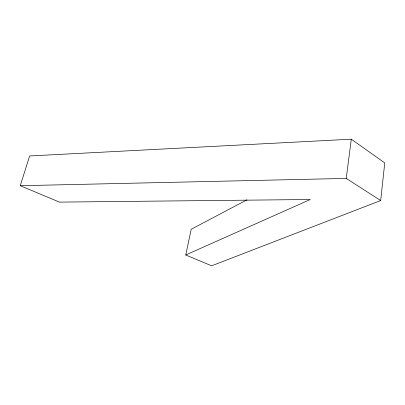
<?xml version="1.0" encoding="UTF-8"?>
<svg xmlns="http://www.w3.org/2000/svg" width="405" height="405" viewBox="0 0 405 405"><rect width="100%" height="100%" fill="white"/><g stroke="black" fill="none" stroke-linecap="round" stroke-linejoin="round"><path stroke-width="0.61" d="M185.748 254.973L211.643 265.807L380.685 200.541L384.75 162.906L351.297 139.193L29.651 155.96L20.25 185.713L59.444 202.115L310.276 199.508L185.748 254.973L191.216 229.245L246.989 199.822M380.685 200.541L346.229 178.413L351.297 139.193M20.25 185.713L346.229 178.413"/></g></svg>
